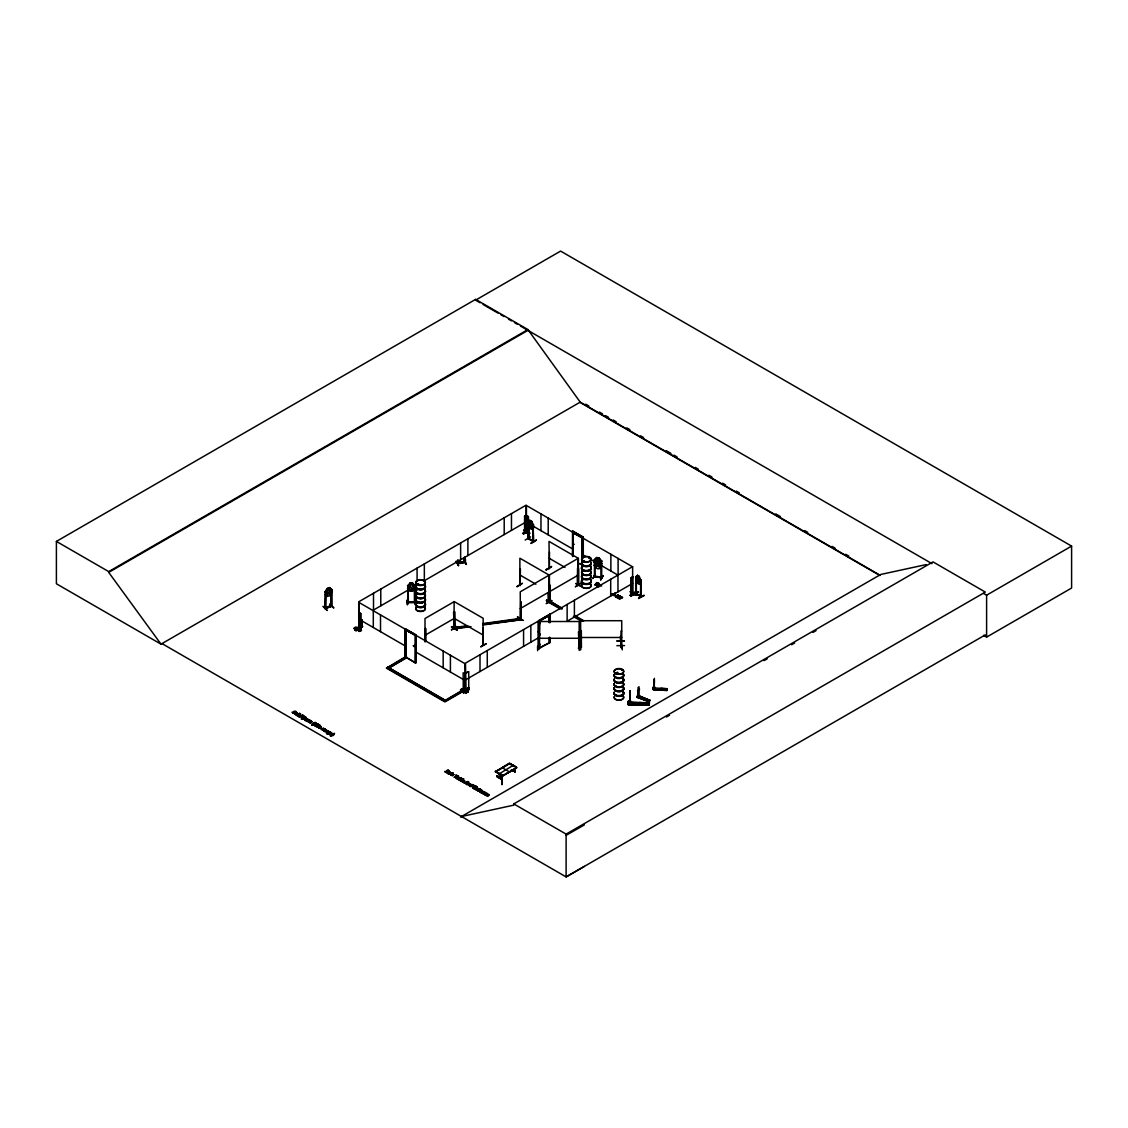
<?xml version="1.0" encoding="UTF-8"?>
<svg xmlns="http://www.w3.org/2000/svg" width="1128" height="1128" viewBox="0 0 1128 1128"><rect width="100%" height="100%" fill="white"/><g stroke="black" fill="none" stroke-linecap="round" stroke-linejoin="round"><path stroke-width="1.5" d="M629.847 692.888L629.875 703.618L630.044 690.787L629.918 693.086M654.282 687.742L654.282 680.142M654.085 688.714L654.325 682.144M628.409 701.362L630.665 701.235L628.479 700.967L628.409 701.926M628.691 701.926L628.663 700.981L628.663 702.814M327.374 732.96C328.248 730.704 332.788 733.51 329.305 731.578C325.4 731.423 329.813 734.962 327.43 732.735M653.422 687.685L654.381 687.742M653.183 687.403L653.93 687.685M654.381 678.365L654.184 688.729M654.085 679.423L654.184 681.143M654.381 680.875L654.353 681.693M629.819 693.551L629.819 695.652M649.305 703.759L649.361 702.73L647.246 702.659L647.021 704.873M297.129 713.756L295.042 714.165L297.609 713.432M629.678 692.874L629.889 690.787L629.706 692.239M654.085 682.44L654.141 681.566M298.426 716.351C299.597 718.48 297.975 713.234 301.5 715.857L302.797 715.18L301.5 715.857M469.347 785.398C470.855 788.387 468.43 783.368 472.265 785.187M649.361 702.73L649.136 705.169L628.324 704.619L628.479 700.967M628.338 704.605L628.536 702.208L649.361 702.941M628.493 702.829L649.333 703.449M312.273 725.389L312.625 724.402A3.426 1.974 0 0 1 313.344 723.809L314.374 723.386A3.624 2.087 0 0 1 315.431 723.217C316.418 720.115 309.283 726.799 312.625 724.049A3.426 1.974 0 0 1 313.344 723.457L316.066 723.189M330.349 735.823L333.409 735.4L334.156 733.27L333.409 735.047L330.363 735.808L334.099 733.637M638.039 687.46L638.11 689.208A1.706 0.775 -68.8 0 0 637.912 691.577L638.025 696.751L639.068 695.976L639.181 690.378A1.706 0.775 -68.8 0 0 639.068 688.376L638.956 686.67M638.434 695.976L650.109 700.446L637.743 695.2L638.067 696.385L649.643 700.855M405.911 657.3L404.966 657.032L405.206 628.663L415.851 634.81L415.851 663.038L415.104 662.714L415.132 635.233L405.911 629.903L405.981 657.342M667.029 690.068L653.098 689.631L666.958 690.364L667.24 688.686L665.83 688.588L665.534 690.054M666.916 690.576L653.126 689.349L653.154 688.503M667.156 689.391L667.24 688.686M630.665 701.235L630.439 704.549L630.467 703.28L628.352 703.209L647.557 703.745L628.479 703.068L628.536 702.25L649.375 703.096M641.846 702.688L639.731 702.406L639.505 704.619M641.846 702.476L641.62 704.69M645.836 702.829L643.721 702.532L643.496 704.76M645.836 702.603L645.611 704.831M638.476 695.553L638.152 695.356M638.053 695.652L637.63 696.582M620.894 645.583L620.724 636.22M322.876 730.084L325.047 730.535L322.961 730.225M456.163 778.348C457.136 776.825 459.449 778.447 456.713 778.165M479.809 791.56C478.23 792.66 483.926 791.334 481.43 790.629M653.126 689.349L653.408 687.854L667.24 688.827M653.45 688.249L653.323 687.022M654.804 687.361L653.408 687.262M662.249 688.489L660.853 688.249L660.543 689.716M662.249 688.334L661.953 689.814M664.589 689.998L664.9 688.517L663.49 688.433L663.193 689.899M332.633 733.933C331.308 731.55 326.753 733.693 332.619 733.806C328.375 732.735 331.632 736.344 330.448 733.397M450.721 774.992C451.933 772.271 455.98 776.332 451.609 774.231C450.706 776.29 453.639 775.204 451.242 775.119M461.564 781.055C466.865 779.772 461.126 781.027 463.143 781.563C460.45 782.804 463.058 777.657 464.595 780.999M486.168 794.916C485.674 796.833 492.485 793.816 486.267 795.099M325.907 607.95C322.143 608.246 339.472 602.578 325.907 608.387L325.795 591.495L325.188 608.655L331.688 606.258L331.477 589.394L330.969 606.526L331.04 589.577M405.883 632.864L405.911 631.75M418.164 583.923C419.644 583.486 417.163 585.7 417.769 583.81M406.009 643.059L405.883 643.933M406.009 654.268L406.009 653.239M495.46 771.806L509.475 763.148L516.525 767.167L516.596 767.956L502.594 775.796L495.488 771.453M502.256 775.204L501.988 784.707L501.72 775.204M539.833 622.825L539.875 623.685L539.988 622.839M539.833 634.895L539.889 633.851L539.945 634.881M539.875 644.116L539.988 644.68M539.833 645.103L539.875 644.314M582.344 540.524L582.372 539.41L582.372 540.439M582.372 550.69L582.372 551.719M582.4 550.76L582.372 551.521M583.402 560.813L584.191 560.672L583.472 560.715M584.558 561.194L583.839 560.574L584.558 560.968M589.577 558.106L588.915 558.149M589.62 558.05L589.027 557.923M615.691 672.937L617.03 673.219M616.057 673.19L616.974 673.134M621.542 670.102L621.852 670.004M293.675 711.43L294.182 713.136L292.025 712.233L294.45 713.079L294.225 711.556M307.309 719.467C307.902 716.054 295.691 722.681 304.461 716.28C307.958 717.577 303.023 719.044 305.899 717.366M304.786 719.706L305.632 718.621L307.338 719.34M321.424 727.109C317.109 728.589 324.201 725.501 318.646 726.855C320.225 730.704 317.758 725.783 321.381 727.25M332.633 733.581L331.942 734.61L330.448 733.75M453.808 774.414L453.103 775.444L451.609 774.231M464.595 780.646L463.904 781.676L462.409 780.802M311.822 725.121L314.374 723.048A3.624 2.087 0 0 1 315.431 722.865L316.051 722.851M328.826 588.337L327.43 591.114L328.121 593.06L329.545 591.509L328.784 588.294M330.349 735.47L332.802 735.343L334.593 733.524M517.498 617.002L523.025 620.428L517.54 616.96M522.969 620.4L517.498 617.27M546.615 600.463L552.142 603.621M552.1 603.593L546.629 600.195M530.442 521.094L529.864 524.196L531.048 525.916L531.655 524.055L530.512 521.066M640.634 703.872L639.858 703.223M294.535 713.939L295.931 713.009L297.524 713.474M483.997 791.912C487.705 792.97 480.034 795.409 485.237 792.42M447.703 773.103L449.353 773.159L448.239 772.44L447.196 773.173L448.45 773.681L447.351 772.412L449.875 772.468L448.803 771.792L449.705 772.962M597.163 585.799L598.813 585.869L597.699 585.136L596.656 585.883L597.91 586.391L596.825 585.122L599.335 585.178L598.263 584.501L599.278 585.587M644.342 699.304L644.412 698.556M327.332 588.407L326.344 593.511L327.783 594.569L330.603 591.946L329.531 587.603L327.332 588.407L325.216 591.904M515.031 770.889L512.577 769.973L514.89 771.947L515.101 771.171M638.462 695.666L636.911 697.372L648.967 701.433L637.137 696.878M601.661 563.817L599.222 560.686L596.698 560.306L594.23 562.534L596.726 565.579L599.25 565.96L601.703 563.718L599.179 560.743L600.378 565.565L598.785 566.876L595.542 564.733L597.586 558.106M327.134 610.431L323.045 606.356L327.19 610.459M648.459 701.87L649.996 700.22L648.685 701.672L637.024 697.118L637.137 696.3L638.194 697.569L639.632 696.343L638.349 695.257L638.561 695.962M661.741 688.644L660.825 688.982L661.628 689.208M526.48 532.148L524.407 533.107L526.311 531.387M633.005 592.99L630.961 594.512M632.977 593.638C628.268 596.825 636.023 590.748 631.172 594.075M469.347 785.751C471.433 782.282 477.172 787.048 470.559 786.117M456.107 561.462L458.602 565.678L456.135 561.406M461.507 779.462C461.902 776.318 460.097 782.042 458.518 779.645M448.747 773.512L450.396 772.483L448.775 771.778M459.364 777.657L457.545 779.208L456.163 777.798L458.842 777.643L457.771 776.966L458.772 778.066L456.727 778.39L458.306 777.996M598.235 584.84L599.518 585.883M311.102 722.343C310.947 721.229 306.745 722.202 311.525 721.624C307.352 724.486 314.331 721.934 310.834 720.961M310.764 721.455L309.678 720.397L310.82 721.173M453.583 628.338L454.387 627.76L454.88 628.719L454.33 611.63L453.555 612.222L454.302 628.804M482.826 644.849L483.193 618.313L454.147 601.548L454.006 628.987L471.025 626.632M519.655 585.319L520.163 584.967M578.058 585.122L577.324 584.938L577.564 568.089M407.434 600.181L407.448 604.594M528.905 538.31L528.694 538.451M533.741 541.722L532.924 541.525L533.488 525.056L531.739 521.362L529.836 520.332L528.017 521.94L528.144 538.803L533.741 541.722L532.994 524.76M594.343 559.869L596.74 557.542L599.25 557.979L601.689 561.109M596.74 557.542L595.542 562.068L597.177 563.929L598.785 564.211L600.378 562.9L599.25 557.979L596.726 557.599L594.259 559.826M596.74 560.376L598.362 562.759L599.179 561.871L598.39 558.247M596.782 565.466L594.287 562.449M596.698 568.286L594.23 565.198L596.698 568.286C599.574 570.796 604.227 563.083 599.151 568.639M601.605 561.124L600.886 560.757L600.998 577.776L600.97 576.93L601.76 577.705L594.385 576.591L601.689 577.846L601.689 560.926M595.147 576.521L595.133 576.281M603.198 575.661L600.632 579.905L602.888 575.604M636.15 593.441L640.718 596.458M640.478 595.979L641.085 596.923L641.212 580.018L640.507 579.679M640.478 596.599L640.732 579.721M621.034 598.192L619.582 598.714L618.116 597.769L620.019 598.771L620.062 596.67L621.993 597.445M617.735 597.064C624.898 592.976 613.66 601.661 618.271 595.203L617.735 597.417L618.313 594.766L615.437 596.782L618.313 594.766M304.743 718.212L302.417 718.423M520.191 618.2L520.995 617.975L520.064 618.962M550.083 601.21L562.308 608.88M559.728 608.626L548.927 602.437L549.858 601.675M578.65 584.727L577.86 584.896M578.65 585.333L578.593 568.54M447.788 771.749C443.262 773.991 446.265 769.536 449.17 771.115M327.416 588.506L325.118 591.721L325.893 591.453M325.287 594.512L327.388 596.43L329.587 595.626L331.702 592.129L331.745 589.507L331.674 606.3M329.587 595.626L331.745 592.158M307.309 719.128L306.844 719.904M414.145 645.357L413.807 646.485L413.356 645.667M413.99 645.949L414.173 646.231M573.503 544.598L573.475 543.724M573.884 544.316L572.996 544.133L573.151 542.808M415.104 662.672L405.995 657.257L405.995 630.044L415.471 635.036L405.995 630.044M495.488 771.693L509.475 763.374L516.398 767.068M495.671 771.876L502.594 776.036L516.596 767.717L502.933 775.683M496.997 776.261L501.96 779.42L496.954 776.797L497.11 775.965M514.89 771.933L511.238 769.818M524.407 533.107L526.311 532.007L529.187 533.6L530.061 533.05M358.958 629.438L358.972 601.661L526.127 505.147L526.254 532.374L526.903 531.852L524.619 532.966M633.019 593.173L631.074 594.484M458.264 559.981L458.264 562.914M457.615 563.013C463.481 560.743 467.161 565.128 464.849 557.232M305.787 717.605L304.518 716.689L303.672 717.535M298.497 716.068L301.359 715.645M496.969 776.318L500.832 775.782L501.481 778.799M501.523 774.598L500.733 775.965L501.678 774.865M466.597 784.425C473.563 778.489 460.097 783.988 465.638 782.945L466.597 784.425L468.501 781.859M644.342 699.191L645.089 698.81M464.186 782.691L466.95 783.325L468.501 782.212M466.95 783.325L468.035 781.591M466.188 784.2L466.738 783.579M482.446 791.729L481.43 790.982M538.86 648.177L538.775 631.694L538.084 631.849M538 648.473L538.86 648.614L538.084 648.656L538.084 621.514L579.157 621.514L579.242 648.614L578.537 648.064M581.385 647.232L580.638 647.063L581.413 647.063M621.768 647.232L620.936 647.387M362.032 619.765L361.933 626.576M465.272 690.167L469.079 687.615L465.272 689.546M465.3 690.406L469.079 687.615M407.504 601.774L408.35 602.535L408.167 585.601L407.504 604.678L407.109 600.195M407.504 602.38L415.203 602.38M479.894 791.701L481.98 792.011L480.373 791.828M407.476 585.799L410.042 583.091L412.651 583.091L415.217 585.799M415.217 588.407L412.651 591.114L410.042 591.114L407.476 588.407M353.995 628.437L359.818 631.342L353.995 628.437C355.503 624.771 365.091 630.214 359.649 631.483M466.146 692.944L468.035 691.52L466.146 692.959L460.492 689.927L466.315 692.832M450.34 772.243L448.211 773.822M483.024 791.659L481.078 792.18M293.745 711.669C299.103 712.741 293.647 709.582 294.352 712.459C289.431 713.953 296.1 712.092 297.595 713.629M325.047 608.5L331.392 606.159M331.068 605.891L331.138 605.905M307.225 719.269C300.33 717.013 308.522 724.261 303.799 717.619M520.234 618.75L520.995 618.595L520.924 601.83M519.839 585.15L519.895 558.219L548.941 574.998L548.828 602.239M549.449 602.169L549.914 601.041L562.308 608.359M550.083 601.816L550.041 585.023L548.984 585.629M577.86 585.517L578.058 568.371M637.503 575.336L636.587 579.538L638.927 582.513L640.098 581.625L639.223 576.493L637.433 575.365L635.656 576.958L636.46 577.169L636.15 594.047M635.656 579.623L637.531 583.261L639.308 584.389L641.099 582.795L639.308 576.408L637.461 575.449L635.769 576.986L636.46 577.169M637.531 695.327L649.911 700.615M637.137 696.3L638.307 696.751M638.349 695.257L638.349 695.807M646.612 700.841L648.036 699.614M360.495 630.312L358.563 629.184L359.296 628.056M465.3 689.8L465.328 690.604L468.726 688.433L468.726 671.668L465.469 673.331L468.529 671.555M303.672 717.182L305.194 717.098M461.394 779.251C455.726 781.38 464.186 777.206 458.518 779.307M294.281 711.796L295.917 712.247M306.576 719.297L305.434 718.635M319.802 727.01L320.86 727.616L319.506 727.123M331.942 734.61L332.168 733.933M331.858 734.257C332.732 732.565 329.207 733.454 332.055 733.679M622.529 597.699C619.582 594.625 620.583 600.054 618.666 597.727M453.103 775.444C452.864 773.244 452.159 773.879 453.033 775.077M463.904 781.676C463.622 779.462 462.988 780.111 463.819 781.309M488.438 795.169L487.296 794.507M621.613 669.581L622.12 669.778M495.671 771.496L502.933 775.218M296.988 713.615C292.49 713.347 300.259 713.657 294.535 713.742M538.775 647.853L538.155 648.417M578.382 648.191L579.157 647.81M578.537 647.81L579.129 648.445M580.708 647.853L580.638 620.71L621.711 620.71L621.782 647.669M407.575 601.774L407.659 602.578L415.203 602.535M415.203 601.929L407.518 601.943M325.047 730.183C320.634 730.211 327.994 730.31 324.497 729.167M325.4 730.324C324.779 725.769 318.829 731.903 323.44 728.068M641.24 703.914L641.31 703.04L640.112 703.181M632.667 593.821L632.625 566.637L465.469 663.137L466.075 690.04L465.469 689.49M305.152 718.804C304.532 721.215 307.042 720.228 308.861 720.454M462.409 780.463C462.17 781.958 463.763 782.931 461.549 781.041M487.014 795.014L487.93 796.142M460.492 689.941C463.03 686.374 463.213 691.746 467.57 692.098M327.346 731.748C328.333 730.112 320.422 732.114 328.248 730.845C324.836 734.187 329.023 730.168 326.767 730.972M469.403 784.623C470.39 782.987 462.48 784.989 470.305 783.72C466.555 787.513 472.59 781.464 466.837 784.214M361.905 626.562L361.905 627.168M360.579 613.561L358.774 612.532L360.579 613.561L360.579 630.341L358.774 629.297M528.637 539.029L528.44 516.638L526.649 515.609L528.256 516.751L528.426 538.648L533.121 540.961M360.579 630.341L358.746 629.071L355.997 630.735L354.897 630.101L358.873 627.676M354.982 630.101L358.972 627.69M355.856 630.341L361.312 627.168L355.997 630.735M525.324 531.683L522.574 533.29L523.688 533.925L526.903 532.458M464.933 673.825L464.863 690.576M632.625 577.014L632.54 593.751M406.813 657.187L388.652 668.199L406.813 657.709L405.756 656.581L386.537 668.199L444.925 701.912L464.144 690.815L462.931 688.827L464.68 689.899M462.931 688.827L462.931 689.434M464.99 690.66L463.143 689.56L465.074 690.435M462.579 691.915L468.035 688.813L462.579 692.268L463.678 692.902C476.058 686.134 463.566 689.349 462.72 692.254M631.003 592.017L630.975 592.905L630.82 585.672M635.586 591.89L636.685 592.877L631.285 595.993C626.223 593.85 646.02 588.52 630.397 595.443M630.27 595.105L635.727 591.989M630.27 595.457L635.727 592.228M478.103 789.769C477.313 793.858 486.027 786.47 478.582 791.348M549.505 551.888L549.336 568.808L549.012 541.412L578.058 558.177L578.227 585.587L577.677 584.854M520.219 585.615L520.389 568.695M425.496 628.423L425.496 641.353M453.752 629.1L454.048 611.94M517.033 586.786L522.447 583.275L517.033 586.433M546.079 569.894L551.536 566.707M546.163 569.978L551.578 566.467L546.163 569.626M451.468 626.815L457.235 630.101L451.764 626.999M451.482 630.002L456.882 626.491L451.482 629.65M453.555 629.001L454.33 611.63M548.941 585.178L548.744 602.324M546.995 600.293L546.361 600.66L552.48 603.409L546.657 600.491M575.816 583.655L581.597 586.602L576.112 583.486M551.888 600.575L546.192 603.621L551.606 600.463M580.737 583.303L575.322 586.814L580.737 583.289M578.354 585.164L578.41 558.233L520.248 591.819L520.417 618.919L520.727 601.717M486.097 643.651L480.627 646.837L486.323 643.792M524.576 516.229L526.325 515.44L524.576 516.229L524.591 533.22M524.562 529.934L523.632 530.512L529.187 533.6M526.127 531.499L524.591 532.599M359.987 628.028L362.032 626.844M360.184 628.127L362.229 626.942L362.229 619.878M631.074 577.719L632.822 576.93L631.074 577.719L631.172 594.682M631.074 591.453L630.369 591.819M465.765 689.871L469.079 688.221M635.797 594.921L636.615 594.512L632.385 592.214M632.808 593.483L635.684 595.076L636.629 594.526M580.215 402.132L161.008 644.159L56.4 583.768L56.4 541.412L475.607 299.385L527.918 329.573L580.215 402.132L879.727 575.054M475.607 299.385L475.607 300.161L560.602 251.093L1071.6 546.107L1071.6 588.04L986.605 637.109L983.56 635.346M56.4 541.412L108.711 571.6L527.918 329.573M584.417 866.417L566.115 876.907L161.995 643.594L161.008 644.159L108.711 572.389L527.918 330.363M409.506 589.253L373.509 610.036L373.509 593.272M414.046 586.63L417.078 584.882M526.127 521.911L424.339 580.694L424.339 563.915M529.892 520.29L528.961 524.506L531.359 527.467L532.529 526.564L531.739 521.362M528.017 521.94L528.835 522.151L528.694 539.057M529.836 528.313L528.073 524.562L529.836 528.313L531.669 529.37L533.558 527.735L531.711 529.258M533.671 524.943L532.909 524.788M525.154 540.044L530.611 536.9M530.907 543.019L536.392 539.931M572.404 556.062L572.643 531.02L583.289 537.168L583.289 557.091M454.048 601.746L425.002 618.525L425.002 641.635M572.404 531.161L583.289 537.168M425.002 635.29L454.048 618.525M296.34 714.912L299.695 713.389L296.692 715.476M296.34 715.265L299.695 713.389M297.242 715.434L300.527 713.982L297.595 715.998M297.242 715.786L300.527 713.982M299.963 716.393C302.022 713.263 297.524 717.69 299.653 716.576M301.204 716.026L298.948 716.308L301.204 715.674M302.797 715.18L299.428 716.703M299.794 717.267L302.797 715.519M386.537 668.199L405.756 657.102L406.813 657.709M301.585 718.296L304.461 716.28M302.29 717.972C306.196 718.832 300.809 717.972 303.361 717.366L304.01 718.691L301.585 717.944M308.127 719.227L306.337 721.032M305.97 720.82L308.494 719.438M308.494 719.791L308.889 720.468M308.621 722.005L310.129 721.116L307.394 721.3L309.918 720.27L310.285 721.328L308.621 722.357M307.394 721.652L309.918 720.27M309.847 723.062L312.033 721.751L310.764 721.116M315.361 724.486C320.014 723.415 309.283 726.883 315.628 723.556M313.471 725.163L315.995 723.767M316.362 724.43L315.671 724.303M317.772 723.95C315.84 726.446 320.958 721.892 315.262 726.192C313.824 725.191 318.491 723.33 318.054 725.656C321.057 724.543 312.188 727.687 317.758 725.135M314.909 725.981L318.195 724.19M317.997 724.923L319.929 725.431L318.265 725.135M520.248 608.584L578.41 575.012M315.84 726.531L318.054 725.656M317.067 726.883L320.437 725.36M317.067 727.236L320.437 725.713M318.378 727.504L320.169 728.068M321.283 729.322L323.186 728.646L325.95 729.492L324.272 731.395L326.091 730.197L324.483 729.506M321.283 729.661L324.173 729.294M325.329 730.013L323.059 729.788L324.145 731.057M561.25 608.979L548.984 601.929L550.168 601.351M324.793 731.691C326.655 728.279 330.476 732.594 326.119 732.453M330.814 732.678C328.629 735.583 324.286 732.678 328.572 733.2M328.882 733.031C330.546 728.589 327.543 736.217 326.33 733.073M328.572 733.553L326.725 733.214M330.814 732.326L327.881 732.932L330.067 732.34M329.587 733.975L331.378 734.539M329.559 733.82L331.378 734.892M596.43 582.527L599.081 584.022L597.784 583.655C591.185 587.942 598.319 579.891 599.081 584.022M594.865 584.896L597.784 583.655M598.235 584.487L599.856 585.531M598.813 585.517L597.91 586.038M548.969 622.473L548.998 615.479L539.776 620.809L539.297 648.755L539.071 620.386L549.717 614.238L549.956 622.684M597.671 586.532L599.856 585.178M598.545 587.025L600.702 585.432M601.069 585.644L601.703 586.01M611.855 594.371L615.338 593.243M611.968 594.428L613.942 593.709M614.252 593.878L615.338 592.905M612.039 594.075C617.185 592.581 613.012 597.276 614.407 593.765M465.469 679.916L538.394 637.813M632.625 583.402L567.13 621.218L567.13 604.439M613.294 595.189L615.451 594.259L614.252 593.525M613.294 595.542L615.366 594.724L614.534 593.892M615.437 596.782L618.313 595.119L615.437 596.43M617.072 597.727L620.372 595.965M622.036 597.953C620.583 594.512 619.737 602.324 618.595 597.502M622.529 597.361L620.499 597.22L621.006 598.348M465.117 673.712L463.143 672.796L463.284 689.716L444.925 700.685L463.086 690.209L464.144 690.815M575.971 616.776L583.571 621.161L574.913 616.861M386.537 667.677L444.925 701.39L464.144 690.294M549.956 637.63L549.829 642.678L549.576 637.292M444.869 771.679C447.971 774.005 445.391 768.21 449.17 770.762C446.547 768.168 448.366 775.641 444.869 771.34M448.775 772.13L450.34 772.595M447.76 772.863L449.353 772.821M451.045 772.61L451.341 773.484C454.908 771.622 445.334 775.74 451.045 772.962M451.285 772.75L453.216 773.244L452.187 772.75M452.864 773.427L451.637 772.948L452.864 773.075M449.127 774.344L451.341 773.484M450.847 774.964L452.554 775.359M450.749 774.809L452.554 775.711M455.938 774.992L458.588 776.135L457.742 776.952M455.938 775.345L458.588 776.487M454.373 777.023L457.291 775.782L458.25 776.684L457.291 776.12L454.373 777.375L456.911 775.556M454.373 777.375L456.911 775.909M457.742 777.305L459.307 777.77L457.178 778.997M458.053 779.152L461.422 777.629L460.351 778.588M458.053 779.504L461.422 777.629M460.252 780.421L463.622 778.884L460.605 780.971M460.252 780.759L463.622 778.884M466.837 784.566C468.797 781.337 472.519 785.525 468.176 785.342M470.869 785.934C471.997 783.791 468.064 787.161 472.11 785.215M497.025 770.946L507.797 764.728M470.348 786.597L473.704 784.721M472.491 787.485L475.367 785.821L477.172 786.865L474.296 788.867C469.488 785.285 476.552 791.052 474.634 788.331L473.224 787.513L475.945 787.457L473.224 787.513M472.491 787.837L475.367 786.174L477.172 787.217M475.41 786.597L474.62 787.048L475.41 786.244L477.2 788.063L475.367 785.821M474.691 789.106L477.2 787.711M475.043 789.304L477.666 788.839L476.016 789.868L477.68 788.416L476.665 788.373M476.016 789.868L478.173 788.923L477.2 788.063M476.016 789.515L478.216 788.472L476.975 788.204M478.822 788.655C478.258 788.613 481.529 789.389 479.132 789.529C477.905 791.729 476.016 790.305 478.822 788.994M480.063 788.641L477.229 790.319L478.286 790.432M512.507 770.579L515.115 771.82M478.216 791.137L480.739 789.755M480.852 792.66L482.967 791.785L481.501 790.206M482.883 791.32L481.416 790.615M480.345 791.588L481.98 791.659M483.052 793.929L484.688 792.758L481.712 792.815L483.87 791.56L485.181 792.66M481.712 793.167L484.236 791.771M483.052 793.576L484.688 792.547L483.997 792.265M486.944 793.76L487.282 793.534A1.678 0.973 0 0 0 486.76 793.195L484.321 793.872L485.548 795.226L484.307 794.183L486.845 793.619L486.154 795.592M486.253 795.409L487.959 795.804M487.014 794.662C489.961 797.172 489.369 792.928 486.929 794.309M460.52 817.081L880.7 574.476L926.257 564.578M513.804 803.911L933.011 561.885L985.322 592.087L566.115 834.114L513.804 803.911L513.804 805.138L461.493 816.517M666.436 717.013L669.496 715.251M764.121 660.613L767.181 658.851M791.602 644.751L794.648 642.988M812.964 632.413L816.023 630.651M983.574 593.441L986.605 595.189L1071.6 546.107M985.322 634.881L566.115 876.907L566.115 834.114M594.385 575.816L595.062 575.914M566.115 835.34L584.417 824.85M573.123 556.372L573.123 532.388L582.344 537.718L572.784 532.783L582.26 537.76L582.344 558.261M572.827 544.754L573.63 544.133M415.104 645.47L415.104 646.598M405.995 657.257L414.991 662.531M578.777 563.492L582.556 565.114M539.381 647.782L549.829 642.678M539.861 648.064L548.998 642.875L548.998 637.743M638.631 576.493L638.631 580.962L637.475 578.072L638.039 576.14L638.688 576.45M637.531 583.261L635.713 579.581M632.977 595.133L638.561 592.017M636.136 577.043L636.46 593.878M638.448 598.122L643.989 595.26M638.674 598.531L644.243 595.485M361.623 626.407L362.581 626.308M361.623 627.013L362.581 626.745M464.905 562.435C454.753 565.241 455.374 561.603 464.976 561.829M457.531 563.436L464.933 562.252M464.257 561.73L464.341 562.534M456.403 561.363L458.49 565.65M524.985 533.022L524.774 516.342M549.294 575.054L549.632 602.056M616.819 672.937L616.057 672.979M616.903 673.303L616.184 673.416M509.137 763.726L516.525 767.632M509.137 763.952L510.194 763.952M529.342 533.445L523.632 530.16M601.689 577.24L594.456 576.013M549.195 602.028L549.364 575.012M520.473 618.891L520.981 618.13M329.912 604.185L333.691 607.724M467.866 782.296L464.186 783.029M325.696 607.668L325.597 608.26M464.242 562.322L464.186 557.345M502.778 775.528L502.03 775.528M501.96 778.898L496.828 776.12M641.056 703.816L639.844 703.477M640.845 704.027L641.508 703.28M408.294 585.813L407.575 585.77M595.344 574.321L592.834 578.565L595.034 574.307M361.143 627.351L360.297 626.886L361.186 627.112M548.772 602.098L548.448 592.976M533.22 540.82L528.891 538.507M533.22 541.426L533.177 524.661M464.341 560.122L466.075 564.409M464.031 560.137L466.428 564.409L464.299 560.08M467.274 625.744L453.653 627.619L454.006 628.987M482.601 623.615L520.064 618.44L520.417 619.808L482.953 624.982M453.653 628.155L467.274 626.266M482.601 624.151L518.358 619.201M469.333 626.35L454.175 628.564M482.953 624.461L520.417 619.808M538.042 647.824L538.705 648.036M580.708 647.021L580.553 647.824M579.073 648.642L578.467 631.694M621.711 631.06L621.006 630.904L621.091 647.627M415.034 602.578L415.118 585.615L414.385 585.587M414.484 646.062L413.426 645.752M616.508 686.275L615.705 686.219M501.918 779.42L497.18 776.656M640.507 703.068L641.437 703.322M457.7 563.605L457.601 560.094M624.433 640.803L616.72 641L624.433 641.042M620.471 641.649L620.456 636.22M620.936 644.638L620.569 645.597M624.588 645.583L616.889 645.681M581.329 630.904L581.413 647.387M580.102 645.526L580.582 649.968L580.13 645.484M622.191 645.526L622.205 649.925M537.548 646.316L537.633 650.729M579.313 646.274L579.256 650.419M410.042 583.134L412.651 583.134L413.863 585.813L413.863 587.815L412.199 589.394L410.507 589.394L408.815 587.815L410.042 583.091M415.203 599.885L415.203 604.678L415.597 600.195M580.638 637.489L621.711 637.489M538.084 638.279L579.157 638.279M629.847 695.849L629.706 703.618L630.016 702.138M628.324 704.478L649.136 704.944M329.602 604.241L333.733 607.964M601.506 577.874L601.619 577.043M308.17 719.974L309.255 719.904M315.671 723.95L316.714 724.19M323.482 728.815L324.568 729.083M485.928 794.634L484.843 794.281L486.944 794.112M485.928 794.986C483.122 794.704 486.52 792.11 487.465 794.112M653.126 688.63L654.55 688.602L654.536 689.448L654.832 687.248M324.145 730.704L323.44 730.352L325.047 730.535M457.418 778.517L456.22 778.094M414.512 602.563L415.203 601.774M460.041 778.771L461.042 779.293L458.758 779.603M598.207 585.869L597.22 585.573M598.207 586.222L597.206 585.347L599.095 585.361M306.069 719.932L304.842 719.452M320.14 728.406L319.083 728.082M457.714 778.334L456.727 778.038M481.374 792.35L480.373 791.475L482.262 791.489M644.708 698.683L644.102 699.205M597.558 558.149L598.362 558.289M600.886 560.997L601.605 561.067M603.24 575.717L600.688 579.862M594.992 559.756L594.949 576.746M448.309 773.47L447.886 772.525L449.635 772.652M594.442 576.648L594.456 559.671M526.649 531.767L528.651 532.924L526.282 531.81M358.958 628.578L360.932 629.678M577.79 585.235L577.564 574.547M637.828 691.534L638.11 696.794M648.84 701.461L637.419 696.949M358.93 628.846L360.579 629.48M359.042 629.212L358.972 611.841M360.622 630.411L360.34 629.621M361.538 630.383L355.644 627.408M462.297 688.545L468.035 691.52M468.035 691.873L462.142 688.672L467.81 691.915M635.924 594.893L630.129 591.65L635.684 595.076M457.235 630.115L451.454 627.168M528.031 532.811L526.494 531.923M526.649 532.374L528.651 533.53L526.466 532.486L526.423 505.513L632.625 566.82M630.538 595.57L631.37 596.077M463.086 688.982L464.68 690.505M463.143 689.56L464.933 690.59L464.933 663.631L358.732 602.324L358.732 619.089L405.883 646.316M475.607 300.161L480.091 302.755M483.08 304.475L498.026 313.105M501.015 314.839L504.004 316.559M508.488 319.153L511.477 320.874M514.467 322.594L517.456 324.328M520.445 326.048L932.024 563.676M585.77 404.205L588.802 405.953M599.447 412.101L602.493 413.849M605.524 415.612L608.57 417.36M613.124 419.997L616.17 421.759M626.815 427.893L629.847 429.655M640.492 435.803L643.538 437.551M666.338 450.721L670.906 453.357M673.938 455.106L676.983 456.868M695.229 467.401L698.274 469.149M708.906 475.297L711.951 477.059M722.597 483.193L725.628 484.955M736.274 491.103L739.319 492.851M775.81 513.917L780.365 516.553M804.687 530.597L807.733 532.346M832.055 546.389L835.101 548.152M845.732 554.299L848.778 556.048M579.721 402.202L879.925 575.52M572.545 531.401L582.922 537.379L582.922 558.43M532.98 524.605L533.022 541.581M533.699 526.48L572.079 548.631M582.527 554.666L585.502 556.386M589.986 558.966L594.456 561.561M600.42 565.001L618.102 575.209L618.102 558.43M531.189 543.484L536.406 540.199M549.012 558.177L564.987 567.398M519.895 574.998L535.87 584.219M574.448 615.38L583.571 620.64M573.391 616.508L580.99 620.894M539.071 620.386L539.861 620.851L548.969 615.662L539.381 620.569L539.297 648.755M454.147 618.327L483.193 635.092M404.966 628.804L415.71 634.895L415.612 663.179M405.981 630.002L415.076 635.261M416.331 652.336L464.933 680.41M512.507 770.043L514.89 771.425M451.637 772.948L451.933 773.822M450.735 772.779L452.243 773.653M474.62 786.695L475.945 787.457M478.526 788.825L480.105 789.741M451.891 774.062L453.033 774.725M462.691 780.294L463.819 780.957M466.061 782.465L466.95 782.987M299.738 713.968L300.527 714.334M317.405 724.162L318.195 724.543M319.506 726.77L320.648 727.433M330.716 733.242L331.858 733.905M305.152 719.156L306.647 719.664M638.293 591.946L633.062 594.865M641.028 596.895L635.727 593.723L635.713 576.916M526.607 532.642L526.649 515.609M414.427 602.535L414.371 585.601M468.98 689.631L463.678 692.888M548.264 601.844L548.264 593.088M482.728 645.047L482.883 628.113M308.861 720.101L307.873 720.157M325.216 594.569L327.374 596.303M331.477 589.394L330.885 589.606M448.761 771.355L447.252 770.791L447.76 771.904M500.874 775.81L501.678 778.56M459.364 778.01L458.109 777.093M295.959 712.402C292.772 708.539 295.367 718.592 297.595 713.277M583.148 561.011L583.12 561.194A4.808 2.778 0 0 0 582.711 564.874A4.808 2.778 0 0 0 589.14 565.368A4.808 2.778 0 0 0 590.55 561.716M495.46 771.34L495.488 772.144M450.749 775.147L452.088 773.695L453.808 774.753M986.605 595.189L986.605 637.109M648.826 699.91L647.387 700.996M646.866 699.163L645.442 700.234M645.836 698.754L644.398 699.839M644.666 698.288L643.228 699.374M641.268 596.204L635.966 593.61L635.981 576.887M631.271 577.832L631.271 594.597M630.651 701.404L630.651 702.279M617.961 575.097L617.961 591.862M610.868 554.257L610.868 571.036M610.699 579.284L610.699 596.063M583.049 537.309L583.049 557.232M581.78 538.042L581.78 565.255M574.392 600.251L574.392 617.016M572.643 531.02L572.784 556.583M549.717 614.238L549.717 622.543M549.717 637.489L549.717 642.466M549.576 614.492L549.576 621.5M548.208 518.09L548.208 534.855M540.975 513.917L540.975 530.682M530.837 625.405L530.837 642.17M523.575 629.593L523.575 646.372M514.96 771.073L512.732 770.438M513.296 765.277L498.773 774.132M511.463 513.621L511.463 530.386M509.673 772.031L502.411 767.844M504.202 517.808L504.202 534.573M487.268 650.56L487.268 667.325M481.374 791.997L481.205 792.871M480.373 789.544L480.415 790.291M480.006 654.748L480.006 671.512M467.894 538.761L467.894 555.54M460.633 542.963L460.633 559.728M454.824 611.912L454.697 628.818M450.41 655.241L450.41 672.02M448.747 773.159L448.577 774.019M443.177 651.082L443.177 667.846M425.679 628.536L425.679 641.451M425.185 628.818L425.185 641.747M417.078 568.117L417.078 581.526M415.217 585.742L415.217 588.449M412.608 590.987L410.084 590.987M405.347 628.902L405.347 656.975L405.206 628.663M380.77 589.07L380.77 605.849M380.517 614.901L380.517 631.666M373.297 610.727L373.297 627.492M360.763 613.449L360.777 630.453M325.118 591.721L325.047 608.514M324.441 730.535L324.272 731.395M318.9 724.923L318.956 725.826L317.067 724.387M300.104 713.742L300.147 714.56M108.711 571.6L108.711 572.389M590.607 566.82A4.864 2.806 0 0 1 589.183 570.542A4.864 2.806 0 0 1 582.654 570.035A4.864 2.806 0 0 1 582.936 566.242M590.55 570.994A4.808 2.778 0 0 1 589.14 574.66A4.808 2.778 0 0 1 582.711 574.166A4.808 2.778 0 0 1 582.993 570.43A4.808 2.778 0 0 0 582.697 574.011A4.808 2.778 0 0 0 589.14 574.505A4.808 2.778 0 0 0 590.55 570.838M590.55 567.116A4.808 2.778 0 0 1 589.14 570.768A4.808 2.778 0 0 1 582.711 570.289A4.808 2.778 0 0 1 582.993 566.538M590.607 562.195A4.864 2.806 0 0 1 589.183 565.904A4.864 2.806 0 0 1 582.654 565.41A4.864 2.806 0 0 1 582.936 561.617M590.55 566.341A4.808 2.778 0 0 1 589.14 569.992A4.808 2.778 0 0 1 582.711 569.513A4.808 2.778 0 0 1 582.993 565.762M590.55 562.491A4.808 2.778 0 0 1 589.14 566.143A4.808 2.778 0 0 1 582.711 565.65A4.808 2.778 0 0 1 582.993 561.913M590.607 566.594A4.864 2.806 0 0 1 589.183 570.303A4.864 2.806 0 0 1 582.654 569.795A4.864 2.806 0 0 1 582.936 566.002M590.607 561.956A4.864 2.806 0 0 1 589.183 565.664A4.864 2.806 0 0 1 582.654 565.17A4.864 2.806 0 0 1 582.936 561.377M590.607 580.018A4.864 2.806 0 0 1 589.183 583.726A4.864 2.806 0 0 1 582.654 583.232A4.864 2.806 0 0 1 582.936 579.425M590.55 584.177A4.808 2.778 0 0 1 589.14 587.843A4.808 2.778 0 0 1 582.711 587.364A4.808 2.778 0 0 1 582.993 583.613A4.808 2.778 0 0 0 582.697 587.35A4.808 2.778 0 0 0 589.14 587.843A4.808 2.778 0 0 0 590.55 584.191M590.55 580.3A4.808 2.778 0 0 1 589.14 583.966A4.808 2.778 0 0 1 582.711 583.472A4.808 2.778 0 0 1 582.993 579.721M590.536 571.417A4.794 2.764 0 0 1 586.391 575.562A4.794 2.764 0 0 1 582.231 571.417M590.607 575.153A4.864 2.806 0 0 1 589.183 578.861A4.864 2.806 0 0 1 582.654 578.368A4.864 2.806 0 0 1 582.936 574.561M590.55 579.524A4.808 2.778 0 0 1 589.14 583.19A4.808 2.778 0 0 1 582.711 582.697A4.808 2.778 0 0 1 582.993 578.946M590.55 575.675A4.808 2.778 0 0 1 589.14 579.341A4.808 2.778 0 0 1 582.711 578.847A4.808 2.778 0 0 1 582.993 575.097M590.607 579.778A4.864 2.806 0 0 1 589.183 583.486A4.864 2.806 0 0 1 582.654 582.993A4.864 2.806 0 0 1 582.936 579.2M590.55 574.899A4.808 2.778 0 0 1 589.14 578.551A4.808 2.778 0 0 1 582.711 578.072A4.808 2.778 0 0 1 582.993 574.321M623.093 682.75A4.808 2.778 0 0 1 619.554 686.896A4.808 2.778 0 0 1 614.281 683.427A4.808 2.778 0 0 0 619.554 687.051A4.808 2.778 0 0 0 623.093 682.905M623.149 673.881A4.864 2.806 0 0 1 619.554 678.069A4.864 2.806 0 0 1 614.224 674.558M615.479 673.289A4.864 2.806 0 0 1 617.665 672.57M623.079 674.403A4.808 2.778 0 0 1 619.554 678.534A4.808 2.778 0 0 1 614.281 675.08M615.521 673.825A4.808 2.778 0 0 1 617.679 673.106M623.079 673.627A4.794 2.764 0 0 1 619.554 677.759A4.794 2.764 0 0 1 614.295 674.304M615.535 673.063A4.794 2.764 0 0 1 617.679 672.344M623.079 679.028A4.808 2.778 0 0 1 619.554 683.173A4.808 2.778 0 0 1 614.281 679.705M623.149 678.746A4.864 2.806 0 0 1 619.554 682.933A4.864 2.806 0 0 1 614.224 679.423M623.149 678.506A4.864 2.806 0 0 1 619.554 682.694A4.864 2.806 0 0 1 614.224 679.183M623.079 678.252A4.794 2.764 0 0 1 619.554 682.384A4.794 2.764 0 0 1 614.295 678.929M623.079 683.328A4.794 2.764 0 0 1 619.554 687.46A4.794 2.764 0 0 1 614.295 684.005M623.065 695.835A4.78 2.749 0 0 1 619.554 699.952A4.78 2.749 0 0 1 614.309 696.512M623.079 687.586A4.808 2.778 0 0 1 619.554 691.732A4.808 2.778 0 0 1 614.281 688.263M623.079 686.811A4.808 2.778 0 0 1 619.554 690.956A4.808 2.778 0 0 1 614.281 687.488M623.079 692.225A4.794 2.764 0 0 1 619.554 696.357A4.794 2.764 0 0 1 614.295 692.888M623.149 691.929A4.864 2.806 0 0 1 619.554 696.131A4.864 2.806 0 0 1 614.224 692.606M623.149 691.69A4.864 2.806 0 0 1 619.554 695.891A4.864 2.806 0 0 1 614.224 692.366M623.079 691.45A4.808 2.778 0 0 1 619.554 695.581A4.808 2.778 0 0 1 614.281 692.113M623.149 687.304A4.864 2.806 0 0 1 619.554 691.492A4.864 2.806 0 0 1 614.224 687.981M623.149 687.065A4.864 2.806 0 0 1 619.554 691.267A4.864 2.806 0 0 1 614.224 687.742M623.079 696.103A4.808 2.778 0 0 1 619.554 700.234A4.808 2.778 0 0 1 614.281 696.78M424.791 590.029A4.864 2.806 0 0 1 423.367 593.737A4.864 2.806 0 0 1 416.838 593.243A4.864 2.806 0 0 1 417.134 589.436M417.177 593.666A4.808 2.778 0 0 0 416.895 597.403A4.808 2.778 0 0 0 423.338 598.037A4.808 2.778 0 0 0 424.734 594.371A4.808 2.778 0 0 1 423.324 597.896A4.808 2.778 0 0 1 416.895 597.403A4.808 2.778 0 0 1 417.163 593.793M424.734 590.311A4.808 2.778 0 0 1 423.324 593.977A4.808 2.778 0 0 1 416.895 593.483A4.808 2.778 0 0 1 417.177 589.732M424.734 594.019A4.808 2.778 0 0 1 423.338 597.685A4.808 2.778 0 0 1 416.881 597.206A4.808 2.778 0 0 1 417.163 593.455M424.791 585.404A4.864 2.806 0 0 1 423.367 589.112A4.864 2.806 0 0 1 416.838 588.604A4.864 2.806 0 0 1 417.134 584.812M424.734 589.535A4.808 2.778 0 0 1 423.324 593.201A4.808 2.778 0 0 1 416.895 592.708A4.808 2.778 0 0 1 417.177 588.957M424.72 585.686A4.794 2.764 0 0 1 423.324 589.338A4.794 2.764 0 0 1 416.895 588.844A4.794 2.764 0 0 1 417.177 585.108M424.791 589.789A4.864 2.806 0 0 1 423.367 593.497A4.864 2.806 0 0 1 416.838 593.004A4.864 2.806 0 0 1 417.134 589.197M424.791 585.164A4.864 2.806 0 0 1 423.367 588.872A4.864 2.806 0 0 1 416.838 588.379A4.864 2.806 0 0 1 417.134 584.572M424.734 584.91A4.808 2.778 0 0 1 423.324 588.562A4.808 2.778 0 0 1 416.895 588.083A4.808 2.778 0 0 1 417.177 584.332M424.791 603.212A4.864 2.806 0 0 1 423.367 606.92A4.864 2.806 0 0 1 416.838 606.427A4.864 2.806 0 0 1 417.134 602.634M424.72 607.386A4.78 2.764 0 0 1 423.31 611.024A4.78 2.764 0 0 1 416.909 610.544A4.78 2.764 0 0 1 417.191 606.808M424.734 603.494A4.808 2.778 0 0 1 423.324 607.16A4.808 2.778 0 0 1 416.895 606.667A4.808 2.778 0 0 1 417.177 602.93M424.706 607.118A4.78 2.749 0 0 1 423.31 610.756A4.78 2.749 0 0 1 416.909 610.276A4.78 2.749 0 0 1 417.191 606.554M424.72 594.625A4.78 2.764 0 0 1 420.575 598.771A4.78 2.764 0 0 1 416.429 594.625M424.791 598.587A4.864 2.806 0 0 1 423.367 602.296A4.864 2.806 0 0 1 416.838 601.802A4.864 2.806 0 0 1 417.134 598.009M424.72 602.733A4.794 2.764 0 0 1 423.324 606.385A4.794 2.764 0 0 1 416.895 605.891A4.794 2.764 0 0 1 417.177 602.155M424.72 598.869A4.794 2.764 0 0 1 423.324 602.521A4.794 2.764 0 0 1 416.895 602.042A4.794 2.764 0 0 1 417.177 598.305M424.791 602.972A4.864 2.806 0 0 1 423.367 606.681A4.864 2.806 0 0 1 416.838 606.187A4.864 2.806 0 0 1 417.134 602.394M424.791 598.348A4.864 2.806 0 0 1 423.367 602.056A4.864 2.806 0 0 1 416.838 601.562A4.864 2.806 0 0 1 417.134 597.769M424.72 598.094A4.794 2.764 0 0 1 423.324 601.746A4.794 2.764 0 0 1 416.895 601.266A4.794 2.764 0 0 1 417.177 597.53M628.381 704.041L628.31 704.887L649.206 704.873L628.395 704.14M596.12 562.012L597.417 564.24L596.049 566.087L597.826 564.691L599.602 566.693L598.263 564.381L599.574 562.675L597.854 563.915L596.12 562.012M410.916 583.543L410.099 586.983L411.762 588.012L412.608 585.813L410.916 583.543M597.558 560.813L596.768 564.113L598.362 565.424L599.179 563.365L597.558 560.813M468.726 687.826L468.148 688.517L468.726 687.826M527.622 531.133L523.406 533.713L527.678 531.161M445.983 700.77L387.595 667.057L445.983 700.77M331.745 589.507L329.531 587.603L331.674 589.549M583.98 561.631A4.808 2.778 0 0 0 591.199 559.234A4.808 2.778 0 0 0 583.98 556.823A4.808 2.778 0 0 0 583.98 561.631A4.808 2.778 0 0 0 591.199 559.361A4.808 2.778 0 0 0 583.98 556.964A4.808 2.778 0 0 0 583.98 561.772M616.522 673.698A4.808 2.778 0 0 0 623.742 671.287A4.808 2.778 0 0 0 616.522 668.89A4.808 2.778 0 0 0 616.522 673.698M616.537 673.924A4.78 2.749 0 0 0 623.699 671.527A4.78 2.749 0 0 0 616.537 669.144A4.78 2.749 0 0 0 616.537 673.924M418.178 584.812A4.794 2.764 0 0 0 425.369 582.415A4.794 2.764 0 0 0 418.178 580.018A4.794 2.764 0 0 0 418.178 584.812M418.178 585.206A4.794 2.764 0 0 0 425.369 582.809A4.794 2.764 0 0 0 418.178 580.412A4.794 2.764 0 0 0 418.178 585.206M418.164 584.981A4.808 2.778 0 0 0 425.383 582.57A4.808 2.778 0 0 0 418.164 580.173A4.808 2.778 0 0 0 418.164 584.981"/></g></svg>
